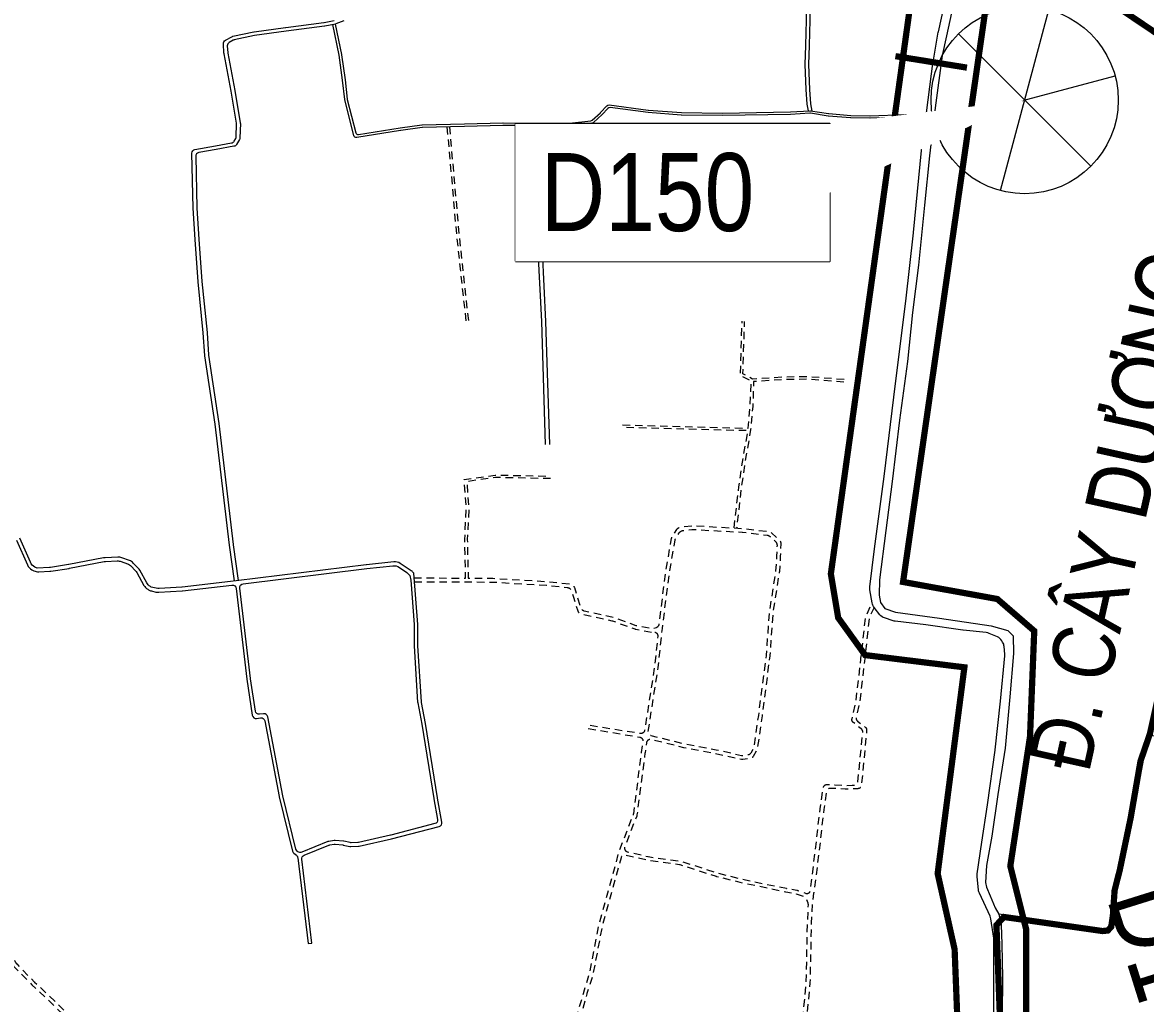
# Model space of a CAD drawing. Header units: metres. Extents: x 556238 to 587446, y 1177111 to 1219372.
# Drawn here: x 577325 to 578225, y 1195469 to 1196255 of the extents above; entities that cross this region are included whole.
import ezdxf
from ezdxf.enums import TextEntityAlignment as Align

# ---------------------------------------------------------------- set-up
doc = ezdxf.new("R2010")
doc.units = ezdxf.units.M
doc.header["$MEASUREMENT"] = 0
doc.set_wipeout_variables(frame=1)
for name, pattern in [('ACAD_ISO03W100', [30, 12, -18]), ('CONTINOUS', [0]), ('DASHED2', [0.375, 0.25, -0.125]), ('HIDDEN2', [4.7625, 3.175, -1.5875]), ('Xr_Nen GT$0$MON', [10, 6, -4])]:
    doc.linetypes.add(name, pattern=pattern)
for name, color, linetype, lineweight in [('CNTV- GHI CHU', 7, 'Continuous', 13), ('PHL_GHI CHU', 5, 'CONTINOUS', 40), ('Pipe _Existing_PHL', 4, 'HIDDEN2', 30), ('Pipe Existing', 1, 'ACAD_ISO03W100', 60), ('PMV_TEXT', 3, 'CONTINOUS', 25), ('Text ten duong', 150, 'Continuous', 15), ('Xr_Nen GT$0$DUONG BT-NEN BT', 38, 'Continuous', 0), ('Xr_Nen GT$0$DUONG NHUA', 38, 'Continuous', 0), ('Xr_Nen GT$0$DUONG_DA', 38, 'Xr_Nen GT$0$MON', 0)]:
    doc.layers.add(name, color=color, linetype=linetype, lineweight=lineweight)
doc.styles.add('CL_G', font='Vhelvcn.ttf')
doc.styles.add('VNI-Helve-Condense_G', font='Vhelvcn.ttf')

# ---------------------------------------------------------------- blocks, each defined once
blk = doc.blocks.new('DONG HO')
at = {"lineweight": 0, "ltscale": 5}
for points in [[(-37.5, -64.95), (37.5, 64.95)], [(37.5, -64.95), (-37.5, 64.95)], [(-75, 0), (75, 0)]]:
    blk.add_lwpolyline(points, dxfattribs=at)
blk.add_circle((0, 0), 75, dxfattribs=at)

msp = doc.modelspace()

# ---------------------------------------------------------------- linework, layer by layer
at = {"layer": 'Pipe _Existing_PHL', "color": 5, "linetype": 'DASHED2', "ltscale": 500, "const_width": 5, "flags": 128}
for points in [[(578322.46883, 1196186.59623), (578106.1083, 1196332.10746), (578046.24695, 1196360.29649), (577353.30257, 1196826.61505)], [(578106.1083, 1196332.10746), (578030.53481, 1195806.77373), (578106.0203, 1195793.1152), (578135.61462, 1195767.52436), (578132.22833, 1195682.87684), (578116.43999, 1195579.05744), (578129.23947, 1195528.02724), (578129.23947, 1195436.21847), (578174.98816, 1195298.22778), (578190.29749, 1195118.49167), (578179.54141, 1194940.49196), (578138.82411, 1194765.1787)], [(578043.25223, 1196318.83006), (577972.68488, 1195813.259), (577978.53922, 1195778.11584), (578000.13431, 1195748.17265), (578079.66271, 1195738.36748), (578058.22851, 1195573.15804), (578071.82402, 1195512.40756), (578074.76663, 1195437.48347), (578119.6254, 1195279.46236), (578131.79071, 1195143.15539), (578122.43054, 1194952.325), (578089.75798, 1194831.76146), (578062.37266, 1194657.69466)], [(578024.41002, 1196228.10402), (578081.72138, 1196218.91083)], [(578054.03541, 1196223.35188), (578081.72138, 1196218.91083)], [(578054.03541, 1196223.35188), (578081.72138, 1196218.91083)]]:
    msp.add_lwpolyline(points, dxfattribs=at)
at = {"layer": 'PMV_TEXT', "color": 7}
msp.add_lwpolyline([(577720.00067, 1196063.78903), (577971.77059, 1196063.78903), (577971.77059, 1196173.78903), (577720.00067, 1196173.78903)], close=True, dxfattribs=at)
at = {"layer": 'Xr_Nen GT$0$DUONG BT-NEN BT', "flags": 128}
for points in [[(577957.75051, 1196184.11604), (577956.72435, 1196189.90483), (577955.83296, 1196201.43788), (577955.11985, 1196221.36844), (577955.62257, 1196236.63978), (577956.34897, 1196267.06276), (577954.91958, 1196285.85549), (577952.01008, 1196289.80283), (577947.58228, 1196291.82287), (577925.75277, 1196288.31743), (577905.78342, 1196285.67262), (577898.27796, 1196285.57653), (577896.10743, 1196286.47119), (577895.09691, 1196291.37494), (577894.77611, 1196307.12184), (577894.16273, 1196334.94599), (577894.90347, 1196355.33711), (577890.21194, 1196357.77365), (577869.70442, 1196358.9404), (577853.58989, 1196358.6449)], [(577954.67688, 1196184.26758), (577953.74464, 1196189.52651), (577952.8371, 1196201.26859), (577952.11808, 1196221.36416), (577952.62374, 1196236.72494), (577953.34624, 1196266.98461), (577951.99355, 1196284.76898), (577950.0569, 1196287.39644), (577947.16233, 1196288.717), (577926.18762, 1196285.34882), (577906.00033, 1196282.67515), (577897.70239, 1196282.56892), (577893.49081, 1196284.30487), (577892.10314, 1196291.03884), (577891.77678, 1196307.05823), (577891.16152, 1196334.9674), (577891.83655, 1196353.54945), (577889.39974, 1196354.81501), (577869.64664, 1196355.93884), (577853.64489, 1196355.6454)], [(578226.81299, 1195686.2913), (578219.84754, 1195664.75743), (578211.67403, 1195620.26201), (578202.34546, 1195574.99132), (578198.43612, 1195559.44783), (578197.16821, 1195539.85971), (578195.87066, 1195531.34385), (578194.17147, 1195528.8352), (578192.17189, 1195528.42515), (578183.80313, 1195529.39486), (578143.62285, 1195535.27515), (578107.13316, 1195540.65665)], [(578404.59664, 1195608.37289), (578407.40876, 1195647.78165), (578408.86265, 1195672.07269), (578408.68315, 1195676.54115), (578374.32026, 1195679.31595), (578343.01502, 1195681.71673), (578327.44954, 1195680.7784), (578317.5216, 1195677.21425), (578279.9126, 1195677.91589), (578243.97091, 1195680.57564), (578229.17478, 1195683.84512), (578222.76257, 1195664.02161), (578214.61882, 1195619.68821), (578205.27065, 1195574.32241), (578201.41219, 1195558.98123), (578200.15355, 1195539.53627), (578198.7344, 1195530.2223), (578195.97047, 1195526.14169), (578192.30387, 1195525.38978), (578183.41318, 1195526.41997), (578143.19924, 1195532.30519), (578107.9788, 1195536.56586)]]:
    msp.add_lwpolyline(points, dxfattribs=at)
for points in [[(577744.19167, 1195916.86621), (577741.1625, 1196015.40241), (577738.32839, 1196071.86333), (577735.18125, 1196126.12537), (577734.72212, 1196170.60986, 0.410578193), (577732.72644, 1196172.58921), (577710.09364, 1196172.6369, 0.00737054), (577710.03469, 1196172.63615), (577679.21771, 1196171.79234, -0.00093919), (577679.2102, 1196171.79215), (577645.50104, 1196170.99586, 0.028279003), (577645.27571, 1196170.97776), (577628.09914, 1196168.61492, 0.005805471), (577628.05321, 1196168.60806), (577592.85557, 1196162.93057, -0.388770189), (577590.59806, 1196164.41496), (577583.33689, 1196193.14315, -0.034487622), (577583.28793, 1196193.41434), (577581.59489, 1196208.78951, 0.008021166), (577581.58684, 1196208.85317), (577578.72947, 1196228.8748, 0.015381442), (577578.70835, 1196228.99599), (577573.69051, 1196253.33967)], [(577575.65079, 1196253.73635), (577580.6796, 1196229.33948, -0.015381442), (577580.70071, 1196229.21829), (577583.57132, 1196209.10397, -0.008021166), (577583.57936, 1196209.04031), (577585.26079, 1196193.77053, 0.034487622), (577585.30976, 1196193.49935), (577592.08816, 1196166.68117, 0.388770189), (577594.34567, 1196165.19678), (577627.75765, 1196170.58623, -0.005805471), (577627.80358, 1196170.5931), (577645.1153, 1196172.97453, -0.028279003), (577645.34063, 1196172.99263), (577679.15921, 1196173.7915, 0.00093919), (577679.16673, 1196173.79169), (577710.00942, 1196174.63621, -0.00737054), (577710.06837, 1196174.63696), (577763.08643, 1196174.52525, 0.026141314), (577763.29515, 1196174.53573), (577780.42801, 1196176.29689, 0.160644102), (577781.57143, 1196176.80888), (577788.03608, 1196182.70656, 0.020924001), (577788.15487, 1196182.8244), (577793.28629, 1196188.35978, -0.24241202), (577795.0084, 1196188.98373), (577826.43964, 1196184.93693, 0.012359906), (577826.53797, 1196184.92674), (577852.93568, 1196182.84735, 0.016908188), (577853.07077, 1196182.84129), (577885.80598, 1196182.48175, 0.007108225), (577885.86284, 1196182.48193), (577940.26703, 1196183.43135, 0.010158224), (577940.34823, 1196183.43442), (577955.97675, 1196184.34316, -0.052549667), (577956.39553, 1196184.3235), (577970.86125, 1196182.10873, 0.017221632), (577970.99803, 1196182.09259), (577988.6287, 1196180.62508, 0.017318982), (577988.76704, 1196180.61838), (578003.99137, 1196180.40864, 0.011472376), (578004.08314, 1196180.40948), (578032.30677, 1196181.3161, -0.019086085), (578032.4594, 1196181.31517), (578048.99937, 1196180.58324)], [(578048.69056, 1196178.59495), (578032.44728, 1196179.31375, 0.019086085), (578032.29465, 1196179.31468), (578004.10148, 1196178.40904, -0.011472376), (578004.00971, 1196178.40819), (577988.6702, 1196178.61952, -0.017318982), (577988.53185, 1196178.62622), (577970.76346, 1196180.1052, -0.017221632), (577970.62668, 1196180.12134), (577956.3012, 1196182.31463, 0.052549667), (577955.88242, 1196182.3343), (577940.42376, 1196181.43543, -0.010158224), (577940.34256, 1196181.43237), (577885.86931, 1196180.48174, -0.007108225), (577885.81245, 1196180.48156), (577852.98116, 1196180.84216, -0.016908188), (577852.84606, 1196180.84821), (577826.33162, 1196182.9368, -0.012359906), (577826.23329, 1196182.94699), (577795.77476, 1196186.86855, 0.24241202), (577794.05264, 1196186.24461), (577789.56466, 1196181.40332, -0.020924001), (577789.44588, 1196181.28548), (577782.43208, 1196174.88681, -0.160644102), (577781.28866, 1196174.37482), (577763.39558, 1196172.53551, -0.026141314), (577763.18685, 1196172.52503), (577739.72696, 1196172.57446, 0.417858301), (577737.72285, 1196170.55383), (577738.18036, 1196126.22776), (577741.32403, 1196072.02538), (577744.16019, 1196015.52371), (577747.19025, 1195916.95839)], [(577320.29184, 1195840.33816), (577329.17346, 1195820.38435, 0.168619927), (577332.76081, 1195816.55573), (577334.18581, 1195815.80692, 0.136109156), (577338.36521, 1195814.90183), (577347.04328, 1195815.39953, 0.022976605), (577347.77423, 1195815.47526), (577362.4191, 1195817.67632, 0.01009675), (577362.73754, 1195817.73077), (577390.45493, 1195823.04886, -0.036437148), (577391.61145, 1195823.18447), (577401.11074, 1195823.60157, -0.097177199), (577404.15679, 1195823.14162), (577409.16124, 1195821.351, -0.116644015), (577412.24986, 1195819.3457), (577415.41908, 1195816.0293, -0.063871296), (577416.62676, 1195814.39068), (577422.43477, 1195803.94783, 0.135550756), (577425.42128, 1195800.9109), (577426.20603, 1195800.45708, 0.072665691), (577428.35477, 1195799.60076), (577432.07333, 1195798.71377, 0.073215862), (577434.39473, 1195798.50899), (577452.95426, 1195799.5901, 0.01404389), (577453.40191, 1195799.62882), (577492.96525, 1195804.173, -0.413206112), (577496.28678, 1195801.54518), (577504.88466, 1195728.89489, 0.007922921), (577504.89733, 1195728.80067), (577509.24422, 1195699.93929, 0.408314123), (577512.5976, 1195697.41114), (577515.87724, 1195697.83759, -0.397000379), (577519.21097, 1195695.42459), (577530.75773, 1195634.87293, 0.012819825), (577530.7904, 1195634.72263), (577541.47567, 1195591.00329, 0.168548553), (577542.54304, 1195589.35141), (577544.56228, 1195587.77398, -0.199143517), (577545.69336, 1195585.77297), (577554.07016, 1195517.07398), (577557.0481, 1195517.43709), (577548.86152, 1195584.5761, -0.33827234), (577550.70618, 1195587.71693), (577570.58319, 1195595.82657, -0.057298953), (577571.24316, 1195596.01129), (577574.89966, 1195596.59548, -0.063593521), (577575.65934, 1195596.61936), (577581.77175, 1195596.03321, -0.028165421), (577582.10558, 1195595.98211), (577587.44243, 1195594.85445, 0.063274636), (577588.19617, 1195594.79261), (577594.25559, 1195595.06261, 0.044210716), (577594.78041, 1195595.13277), (577620.73042, 1195600.96993, 0.008224514), (577620.82633, 1195600.99316), (577658.96888, 1195610.90148, 0.3933858), (577661.16476, 1195614.34964), (577657.61078, 1195633.60438, -0.005823937), (577657.59889, 1195633.67325), (577648.01486, 1195693.35449, 0.008190725), (577647.99769, 1195693.45126), (577644.72928, 1195710.26549, -0.032602371), (577644.67985, 1195710.65317), (577641.90252, 1195755.66339, -0.013765498), (577641.89689, 1195755.82845), (577641.78692, 1195772.5717, 0.016832459), (577641.7788, 1195772.77347), (577638.58888, 1195813.82893, 0.085522606), (577636.61775, 1195815.69867), (577627.79184, 1195821.58738, 0.174792602), (577622.52283, 1195822.88958), (577600.69417, 1195820.61557, 0.005119665), (577600.53141, 1195820.59693), (577496.31401, 1195807.57776, -0.002480512), (577496.2352, 1195807.56831), (577453.14331, 1195802.61884, -0.01404389), (577452.69567, 1195802.58013), (577434.66118, 1195801.5296, -0.073215862), (577432.33978, 1195801.73437), (577428.34026, 1195802.68839), (577427.64036, 1195803.09314, -0.135550756), (577424.65385, 1195806.13007), (577419.06152, 1195816.18513, 0.063871296), (577417.85383, 1195817.82375), (577413.92858, 1195821.9313, 0.116644015), (577410.83995, 1195823.9366), (577404.61324, 1195826.16455, 0.097177199), (577401.56719, 1195826.6245), (577391.26115, 1195826.17198, 0.036437148), (577390.10463, 1195826.03637), (577362.23175, 1195820.68845, -0.01009675), (577361.91331, 1195820.63399), (577347.46476, 1195818.46244, -0.022976605), (577346.7338, 1195818.38671), (577336.80893, 1195817.81751), (577335.07812, 1195818.72701, -0.168619927), (577331.49077, 1195822.55563), (577322.92643, 1195841.7966, 0.043429452)]]:
    msp.add_lwpolyline(points, format="xyb", dxfattribs=at)
msp.add_lwpolyline([(577635.39107, 1195811.90557), (577636.15041, 1195808.16882), (577638.77952, 1195772.65274, -0.016832459), (577638.78765, 1195772.45097), (577638.89749, 1195755.72614, 0.013765498), (577638.90312, 1195755.56108), (577641.69761, 1195710.27296, 0.032602371), (577641.74703, 1195709.88528), (577645.04344, 1195692.92707, -0.008190725), (577645.06061, 1195692.8303), (577654.64238, 1195633.16308, 0.005823937), (577654.65427, 1195633.09421), (577657.70774, 1195616.55118, -0.3933858), (577655.51185, 1195613.10301), (577620.11982, 1195603.9092, -0.008224514), (577620.02391, 1195603.88596), (577594.38135, 1195598.11796, -0.044210716), (577593.85653, 1195598.0478), (577588.44342, 1195597.80661, -0.063274636), (577587.68969, 1195597.86844), (577582.5603, 1195598.95226, 0.028165421), (577582.22647, 1195599.00337), (577575.56435, 1195599.64223, 0.063593521), (577574.80467, 1195599.61835), (577570.42925, 1195598.9193, 0.057298953), (577569.76928, 1195598.73458), (577548.80468, 1195590.18121, -0.268847386), (577545.82454, 1195590.5948), (577545.21014, 1195591.07477, -0.168548553), (577544.14278, 1195592.72664), (577533.72289, 1195635.36015, -0.012819825), (577533.69022, 1195635.51045), (577521.6282, 1195698.76416, 0.397000379), (577518.29446, 1195701.17716), (577515.12627, 1195700.7652, -0.408314123), (577511.77289, 1195703.29335), (577507.87095, 1195729.20046, -0.007922921), (577507.85828, 1195729.29468), (577499.26346, 1195801.91917, -0.412316548), (577501.87079, 1195805.24861), (577600.87281, 1195817.61626, -0.005119665), (577601.03557, 1195817.6349), (577621.75769, 1195819.79363, -0.174792601), (577627.0267, 1195818.49143), (577633.13963, 1195814.41284)], format="xyb", close=True, dxfattribs=at)
at = {"layer": 'Xr_Nen GT$0$DUONG NHUA', "flags": 128}
msp.add_lwpolyline([(578075.11176, 1196289.98435), (578065.29528, 1196244.43969), (578061.98775, 1196228.64285), (578056.25415, 1196186.57972), (578051.78307, 1196148.15635), (578047.60439, 1196108.78846), (578042.84143, 1196060.6883), (578037.98056, 1196022.67578), (578034.09377, 1195983.49617), (578027.58428, 1195936.45256), (578021.75515, 1195887.18654), (578016.60952, 1195848.10976), (578011.75393, 1195808.45085), (578011.36546, 1195796.13404), (578012.53087, 1195790.21805), (578016.02709, 1195785.46596), (578024.38734, 1195782.62883), (578059.83693, 1195777.68272), (578101.17107, 1195771.74326), (578114.47691, 1195767.76694), (578118.65294, 1195763.49969), (578119.04167, 1195749.45075), (578115.93313, 1195714.74621), (578112.24163, 1195673.63793), (578106.41144, 1195636.50964), (578101.649, 1195603.18714), (578097.37427, 1195579.46817), (578096.69445, 1195565.89056), (578097.47719, 1195562.15708), (578100.39097, 1195555.27122), (578104.40427, 1195545.72089), (578107.13316, 1195540.65665), (578107.9788, 1195536.56586), (578109.20467, 1195531.95327), (578109.54135, 1195516.47559), (578110.12739, 1195489.935), (578109.83397, 1195459.31627)], dxfattribs=at)
for points in [[(578048.99937, 1196180.58324), (578049.31355, 1196182.60606, 0.006391509), (578049.34236, 1196182.80854), (578054.7275, 1196224.47846, -0.01160723), (578054.78363, 1196224.84557), (578058.74724, 1196247.2699, -0.010512269), (578058.81273, 1196247.59982), (578067.99089, 1196289.23042, -0.004637211)], [(577494.92678, 1195807.40161), (577494.90191, 1195807.59769, 0.002639584), (577494.89776, 1195807.62909), (577490.95682, 1195836.27366, -0.004860962), (577490.94943, 1195836.33152), (577479.53114, 1195933.24491, 0.00813203), (577479.51815, 1195933.34162), (577471.25749, 1195988.07076, -0.020419395), (577471.23086, 1195988.31424), (577470.00541, 1196006.2706, 0.008047681), (577469.99729, 1196006.36683), (577465.87639, 1196047.30234, -0.00687694), (577465.86926, 1196047.38455), (577463.40519, 1196081.16115, -0.002646783), (577463.40305, 1196081.19283), (577461.84161, 1196106.2497, -0.010097625), (577461.83651, 1196106.37075), (577460.87674, 1196150.29632, -0.367143602), (577463.32365, 1196153.31056), (577479.63237, 1196156.36565, -0.004082119), (577479.68059, 1196156.37427), (577492.61635, 1196158.57952, 0.221669552), (577494.70156, 1196160.02188), (577495.91515, 1196162.09611, 0.125273233), (577496.32435, 1196163.51847), (577496.64238, 1196173.8149, 0.048603098), (577496.60386, 1196174.39549), (577492.38745, 1196199.9725, 0.006599639), (577492.37354, 1196200.05046), (577486.61144, 1196230.04701, -0.033304465), (577486.56239, 1196230.44319), (577486.13196, 1196238.03824, -0.288374438), (577487.67736, 1196240.83441), (577492.85556, 1196243.69278, -0.073941294), (577493.68246, 1196244.00098), (577510.39853, 1196247.54904, -0.018265658), (577510.61438, 1196247.58668), (577535.96063, 1196251.05766, -0.002242444), (577535.9873, 1196251.06119), (577566.60378, 1196254.97446, 0.018136199), (577566.81845, 1196255.00985), (577574.94512, 1196256.65436, 0.040013622)], [(577582.59866, 1196256.286), (577576.2366, 1196253.89397, -0.040013622), (577575.77582, 1196253.76165), (577567.30677, 1196252.04786, -0.018136199), (577567.09211, 1196252.01247), (577536.381, 1196248.08711, 0.002242444), (577536.35433, 1196248.08358), (577511.13003, 1196244.62929, 0.018265658), (577510.91417, 1196244.59166), (577494.74172, 1196241.15898, 0.073941294), (577493.91481, 1196240.85078), (577490.77934, 1196239.11999, 0.288374438), (577489.23393, 1196236.32382), (577489.54626, 1196230.81266, 0.033304465), (577489.59532, 1196230.41648), (577495.32714, 1196200.5775, -0.006599639), (577495.34106, 1196200.49954), (577499.61145, 1196174.59504, -0.048603098), (577499.64997, 1196174.01445), (577499.29934, 1196162.6626, -0.125273233), (577498.89014, 1196161.24024), (577496.58458, 1196157.29961, -0.221669552), (577494.49936, 1196155.85725), (577480.20889, 1196153.42105, 0.004082119), (577480.16067, 1196153.41243), (577466.37855, 1196150.83064, 0.367143602), (577463.93165, 1196147.8164), (577464.83448, 1196106.49686, 0.010097625), (577464.83957, 1196106.37581), (577466.39626, 1196081.39527, 0.002646783), (577466.3984, 1196081.36358), (577468.8583, 1196047.64398, 0.00687694), (577468.86544, 1196047.56177), (577472.98704, 1196006.61927, -0.008047681), (577472.99516, 1196006.52304), (577474.21555, 1195988.64078, 0.020419395), (577474.24219, 1195988.39731), (577482.49183, 1195933.74111, -0.00813203), (577482.50482, 1195933.6444), (577493.92541, 1195836.71151, 0.004860962), (577493.9328, 1195836.65365), (577497.87192, 1195808.02229, -0.002639584), (577497.87607, 1195807.99089), (577497.90294, 1195807.7791)], [(578103.26377, 1195451.29668), (578103.30699, 1195489.96845, 0.001091809), (578103.30696, 1195490.00338), (578103.20915, 1195520.10447, 0.035142866), (578103.12666, 1195521.22462), (578100.88097, 1195536.73765, 0.072937294), (578100.21847, 1195538.96276), (578091.699, 1195557.29671, -0.082562113), (578090.99845, 1195559.82557), (578089.83011, 1195570.85921, -0.063006793), (578089.87098, 1195572.86704), (578093.61884, 1195598.31946, -0.001262286), (578093.62483, 1195598.3594), (578098.16219, 1195628.12971, 0.003073633), (578098.17641, 1195628.22703), (578104.28852, 1195671.93025, 0.007760467), (578104.31909, 1195672.17668), (578108.53804, 1195711.12082, 0.003711802), (578108.54996, 1195711.239), (578111.94845, 1195747.65078, 0.042013801), (578111.96064, 1195748.9928), (578111.51526, 1195754.9288, 0.12340326), (578110.29001, 1195758.62046), (578109.62803, 1195759.66235, 0.149249371), (578106.08035, 1195762.70221), (578099.4738, 1195765.59055, 0.075744417), (578097.14539, 1195766.21233), (578078.78159, 1195768.23592, -0.007548902), (578078.54192, 1195768.266), (578048.881, 1195772.44427, 0.006161681), (578048.68544, 1195772.46936), (578024.16841, 1195775.30878, -0.051536189), (578022.56265, 1195775.66497), (578015.73991, 1195777.93552, -0.144065097), (578012.03144, 1195780.51324), (578007.34738, 1195786.33877, -0.128488803), (578005.69201, 1195790.02939), (578003.93373, 1195800.52037, -0.072490768), (578003.88452, 1195802.82742), (578007.66282, 1195833.29, -0.002022589), (578007.67104, 1195833.3542), (578015.33751, 1195891.32189, 0.00201879), (578015.34572, 1195891.38597), (578024.57634, 1195965.79868, 0.000335315), (578024.57765, 1195965.80933), (578032.66395, 1196031.72059, 0.002474681), (578032.67321, 1196031.79924), (578038.84052, 1196086.54739, 0.003722688), (578038.85297, 1196086.66586), (578046.33856, 1196163.36778, -0.014201308), (578046.39552, 1196163.81854), (578048.69056, 1196178.59495)]]:
    msp.add_lwpolyline(points, format="xyb", dxfattribs=at)
at = {"layer": 'Xr_Nen GT$0$DUONG_DA', "flags": 128}
for points in [[(577665.13684, 1196171.3932), (577668.10045, 1196138.60791), (577672.84192, 1196084.31673), (577678.88653, 1196028.90079), (577680.6891, 1196012.8946)], [(577667.12872, 1196171.57326), (577670.0926, 1196138.78494), (577674.83246, 1196084.51219), (577680.87435, 1196029.12114), (577682.67654, 1196013.11842)], [(577805.90063, 1195932.5861), (577906.53196, 1195929.96936), (577908.12591, 1195947.53495), (577908.81346, 1195967.62964), (577900.21959, 1195972.26293), (577901.60156, 1196015.66461)], [(577983.24071, 1195968.87579), (577954.6078, 1195971.17387), (577935.39445, 1195970.98803), (577910.05382, 1195969.23307), (577902.25796, 1195973.43612), (577903.60055, 1196015.60096)], [(577983.08071, 1195966.8822), (577954.53732, 1195969.1731), (577935.47328, 1195968.9887), (577910.80267, 1195967.28014), (577910.12282, 1195947.41029), (577908.43521, 1195928.81264), (577904.84392, 1195908.55004), (577900.90921, 1195882.63009), (577897.18567, 1195849.8762)], [(577895.19847, 1195850.10211), (577898.92624, 1195882.89322), (577902.87029, 1195908.87469), (577906.25573, 1195927.97586), (577805.84864, 1195930.58677)]]:
    msp.add_lwpolyline(points, dxfattribs=at)
for points in [[(577638.88038, 1195810.07713, -0.050343179), (577643.07716, 1195810.02371), (577680.138, 1195809.83969), (577679.48242, 1195840.89432), (577680.64574, 1195865.61099), (577678.98966, 1195888.90606), (577703.86262, 1195892.46052), (577748.20146, 1195891.59082)], [(577748.16224, 1195889.59121), (577703.98527, 1195890.45773), (577681.11672, 1195887.1897), (577682.64908, 1195865.63497), (577681.48341, 1195840.86838), (577682.13865, 1195809.82976), (577701.37455, 1195809.73424, -0.013897699), (577701.81895, 1195809.71968), (577745.27795, 1195807.0849, -0.011907574), (577745.65758, 1195807.0528), (577763.87709, 1195805.07408, -0.302115476), (577767.2793, 1195802.23755), (577769.28287, 1195795.49958, 0.00533924), (577769.3081, 1195795.41797), (577772.23772, 1195786.2844, 0.267028028), (577775.18674, 1195783.59962), (577798.19767, 1195778.53479, -0.0319195), (577798.68793, 1195778.39357), (577816.56196, 1195771.98455, 0.039285241), (577817.16752, 1195771.81972), (577828.77404, 1195769.62093, 0.118413633), (577830.64026, 1195769.71152), (577832.98322, 1195770.396, 0.298429046), (577835.11798, 1195772.89714), (577840.61968, 1195816.1557, -0.012406855), (577840.6496, 1195816.35191), (577845.17, 1195841.75146, -0.099254494), (577845.74452, 1195843.21534), (577849.41771, 1195848.92277, -0.223022936), (577852.29762, 1195850.72866), (577861.34427, 1195851.83069, -0.044155963), (577862.04901, 1195851.85393), (577902.03899, 1195849.64064, -0.015846642), (577902.29151, 1195849.61862), (577922.97348, 1195847.15268, -0.156701314), (577925.1983, 1195846.13356), (577931.33457, 1195840.52586, -0.221848936), (577932.6325, 1195837.40167), (577932.19911, 1195827.29994, -0.004976137), (577932.19491, 1195827.22044), (577931.43243, 1195815.09137, -0.023529677), (577931.39119, 1195814.71737), (577926.38742, 1195783.08442, 0.020921776), (577926.34901, 1195782.75203), (577923.7922, 1195747.88886, -0.013586254), (577923.77042, 1195747.67261), (577917.58796, 1195699.46454, -0.00408501), (577917.57912, 1195699.39978), (577913.80626, 1195673.36037, -0.09453322), (577913.31708, 1195671.94329), (577910.47423, 1195666.98852, -0.221881375), (577908.39892, 1195665.52812), (577902.26669, 1195664.43428, -0.099920204), (577901.0798, 1195664.46118), (577880.34313, 1195669.13839, 0.009012391), (577880.23723, 1195669.16028), (577855.02684, 1195673.89881, -0.01466079), (577854.855, 1195673.93635), (577828.72275, 1195680.4542, 0.442982531), (577825.02919, 1195677.98343), (577823.81957, 1195669.8262, 0.004654837), (577823.80933, 1195669.75243), (577817.39618, 1195620.15715, -0.06066854), (577817.15711, 1195619.22003), (577807.57924, 1195594.59718, 0.455505925), (577809.68516, 1195590.59004), (577826.08996, 1195586.71301, 0.02359961), (577826.36817, 1195586.66098), (577852.22123, 1195583.07845, -0.04364416), (577852.7308, 1195582.96186), (577881.97562, 1195573.52419, 0.018064738), (577882.18412, 1195573.46512), (577904.205, 1195568.07834, 0.008915047), (577904.30934, 1195568.05477), (577937.02645, 1195561.27775, 0.006774032), (577937.10626, 1195561.26235), (577945.49481, 1195559.76052, -0.04193547), (577945.98015, 1195559.63091), (577952.41058, 1195557.32144, 0.342125741), (577955.90564, 1195558.45832), (577955.92362, 1195558.48477, 0.119779811), (577956.42094, 1195559.81165), (577961.26761, 1195599.94666, 0.002523189), (577961.27109, 1195599.97674), (577964.01559, 1195624.80682, -0.010462444), (577964.03199, 1195624.93128), (577966.6331, 1195641.91948, -0.380635016), (577969.70635, 1195644.4635), (577975.83878, 1195644.24298, -0.006724584), (577975.91938, 1195644.239), (577984.326, 1195643.71001, 0.024875818), (577984.6243, 1195643.70611), (577989.82309, 1195643.89981), (577989.82309, 1195643.89981), (577991.58615, 1195643.98995, 0.372052101), (577994.41946, 1195646.70152), (577998.21052, 1195686.49549, 0.256491773), (577997.06685, 1195689.14729), (577990.71949, 1195694.08837, -0.292722093), (577989.64112, 1195697.1388), (577992.70633, 1195710.2459, 0.028570248), (577992.76516, 1195710.58337), (577997.16364, 1195748.50258, 0.001138601), (577997.16519, 1195748.51616), (578000.50321, 1195778.48505, -0.084919774), (578000.78316, 1195779.45729), (578005.74649, 1195789.73764)], [(577639.13771, 1195806.76526), (577701.27625, 1195806.73469, -0.013897699), (577701.72065, 1195806.72013), (577745.02507, 1195804.09473, -0.011907574), (577745.40471, 1195804.06262), (577761.57008, 1195802.30699, -0.302115476), (577764.97229, 1195799.47046), (577766.41644, 1195794.61381, 0.00533924), (577766.44166, 1195794.53219), (577769.90799, 1195783.72538, 0.267028028), (577772.85701, 1195781.0406), (577797.36556, 1195775.64613, -0.0319195), (577797.85582, 1195775.50491), (577815.77161, 1195769.08092, 0.039285241), (577816.37717, 1195768.91609), (577828.92363, 1195766.53923, 0.118413633), (577830.78985, 1195766.62983), (577830.204, 1195766.45867, -0.533872888), (577834.02828, 1195763.26021), (577831.39115, 1195738.5872, -0.01200943), (577831.36615, 1195738.39671), (577823.4847, 1195687.79545, -0.414753952), (577820.05327, 1195685.29375), (577778.54341, 1195691.83761)], [(578007.40329, 1195786.26923), (578003.70791, 1195778.61513, 0.084919774), (578003.42796, 1195777.64289), (578000.14599, 1195748.17727, -0.001138601), (578000.14445, 1195748.1637), (577995.72541, 1195710.06728, -0.028570248), (577995.66658, 1195709.72981), (577992.99973, 1195698.32612, 0.292722093), (577994.0781, 1195695.27569), (578000.20956, 1195690.50268, -0.256491773), (578001.35323, 1195687.85087), (577997.16021, 1195643.83773, -0.368251996), (577994.36695, 1195641.12847), (577991.99712, 1195640.97552, -0.006952202), (577991.9138, 1195640.97131), (577984.58495, 1195640.70265, -0.024875818), (577984.28665, 1195640.70656), (577975.77125, 1195641.24238, 0.006724584), (577975.69065, 1195641.24637), (577972.26757, 1195641.36946, 0.380635016), (577969.19433, 1195638.82544), (577967.00693, 1195624.53929, 0.010462444), (577966.99054, 1195624.41483), (577964.25127, 1195599.6321, -0.002523189), (577964.24779, 1195599.60203), (577959.31189, 1195558.72811, -0.119779811), (577958.81456, 1195557.40122), (577957.69493, 1195548.89069, 0.021686895), (577957.67222, 1195548.63156), (577957.00354, 1195533.46946, 0.005649999), (577957.00132, 1195533.4017), (577955.97425, 1195485.57849, -0.018017921), (577955.96182, 1195485.36271), (577952.85413, 1195452.23552, -0.015898546), (577952.83029, 1195452.04628), (577948.37263, 1195423.91016, 0.002604428), (577948.3679, 1195423.87926), (577945.52282, 1195404.62578, 0.019347542), (577945.4978, 1195404.39505), (577943.76571, 1195379.45106, -0.054463371), (577943.65024, 1195378.80975), (577942.28452, 1195374.18196, 0.422436834), (577944.39358, 1195370.43287), (577965.41903, 1195364.86278, 0.000132102), (577965.42057, 1195364.86238), (577984.35354, 1195359.85734, 0.036854934), (577984.78768, 1195359.7762), (578003.71968, 1195357.66433, -0.014483774), (578003.89175, 1195357.64008), (578012.73204, 1195356.13148, 0.052286932), (578013.35647, 1195356.09112), (578028.35535, 1195356.69043, 0.022528123), (578028.62457, 1195356.71337), (578057.36015, 1195360.47115, 0.003141955), (578057.3975, 1195360.47627), (578083.4821, 1195364.22138, -0.006072081), (578083.55435, 1195364.23086), (578101.87294, 1195366.40835, -0.011185205), (578102.00653, 1195366.42121), (578115.55112, 1195367.41954, 0.050098489), (578116.14177, 1195367.52317), (578126.87013, 1195370.53627)], [(577778.37754, 1195689.40367), (577819.67791, 1195682.35364, -0.40782643), (577822.14066, 1195678.95637), (577820.84792, 1195670.23862, 0.004654837), (577820.83769, 1195670.16485), (577814.46781, 1195620.90421, -0.06066854), (577814.22874, 1195619.96709), (577802.95383, 1195590.98152, 0.025249542), (577802.82665, 1195590.59834), (577786.78996, 1195532.65277, 0.020350295), (577786.71598, 1195532.33582), (577779.2635, 1195493.29208, -0.028241708), (577779.15395, 1195492.85406), (577774.45239, 1195477.73788, 0.006528192), (577774.42267, 1195477.63775), (577761.05002, 1195430.31999, -0.01802955), (577760.96164, 1195430.04549), (577738.38533, 1195367.72215, 0.02943491), (577738.25137, 1195367.27107), (577724.65918, 1195309.17736, 0.052218984), (577724.55489, 1195308.35068), (577723.83814, 1195274.46565, -0.010626225), (577723.83093, 1195274.2958), (577720.23687, 1195217.90831)], [(577234.92851, 1195629.63144), (577251.66576, 1195626.14975, 0.017860184), (577252.22893, 1195626.05344), (577264.49542, 1195624.40404, -0.036293644), (577265.63071, 1195624.16654), (577270.56514, 1195622.75418, -0.163613039), (577274.76461, 1195619.86186), (577282.52983, 1195609.50429, -0.091261108), (577283.81898, 1195606.91079), (577294.14812, 1195570.8929, 0.003633906), (577294.18098, 1195570.78135), (577310.81996, 1195515.79026, 0.019263458), (577311.021, 1195515.20777), (577316.28281, 1195501.67624, 0.10097771), (577318.01467, 1195498.98697), (577332.48509, 1195484.16534, 0.011538406), (577332.74902, 1195483.9072), (577348.98719, 1195468.74225, -0.008399886), (577349.18052, 1195468.55552), (577390.22617, 1195427.5561, 0.012143966), (577390.50766, 1195427.28827), (577506.56848, 1195322.10736, 0.000440018), (577506.57892, 1195322.09792), (577647.09484, 1195195.20414, -0.005448944), (577647.22296, 1195195.08588), (577710.76578, 1195135.13784, 0.015758174), (577711.1432, 1195134.80361), (577732.36672, 1195117.17012, 0.035213249), (577733.2808, 1195116.51358), (577778.38463, 1195088.7064, 0.012389342), (577778.72711, 1195088.50679), (577808.17205, 1195072.30914), (577775.94992, 1195019.64741), (577663.36236, 1195087.81369), (577630.5407, 1195033.66805), (577568.0868, 1195072.2951)], [(577235.53949, 1195632.56856), (577252.1718, 1195629.1087, 0.017860184), (577252.73496, 1195629.01239), (577265.11132, 1195627.34822, -0.036293644), (577266.24661, 1195627.11072), (577272.36041, 1195625.36079, -0.163613039), (577276.55987, 1195622.46848), (577285.26138, 1195610.86206, -0.091261108), (577286.55053, 1195608.26856), (577297.02587, 1195571.74085, 0.003633906), (577297.05873, 1195571.62931), (577313.65791, 1195516.76975, 0.019263458), (577313.85895, 1195516.18727), (577318.85702, 1195503.334, 0.10097771), (577320.58887, 1195500.64472), (577334.58332, 1195486.31062, 0.011538406), (577334.84725, 1195486.05248), (577351.07165, 1195470.90038, -0.008399886), (577351.26498, 1195470.71366), (577392.29474, 1195429.73012, 0.012143966), (577392.57622, 1195429.46229), (577508.44944, 1195324.4514), (577525.13465, 1195326.84613), (577558.58063, 1195329.49453)], [(578127.68131, 1195367.64802), (578116.66283, 1195364.55344, -0.050098489), (578116.07217, 1195364.4498), (578102.29399, 1195363.43426, 0.011185205), (578102.1604, 1195363.4214), (578083.94464, 1195361.25613, 0.006072081), (578083.87239, 1195361.24665), (578057.8052, 1195357.50404, -0.003141955), (578057.76784, 1195357.49892), (578028.87948, 1195353.72116, -0.022528124), (578028.61025, 1195353.69822), (578013.16191, 1195353.08096, -0.052286932), (578012.53749, 1195353.12131), (578003.47277, 1195354.6682, 0.014483774), (578003.30071, 1195354.69246), (577984.23503, 1195356.81924, -0.036854939), (577983.80089, 1195356.90038), (577964.65231, 1195361.96242, -0.000132097), (577964.65077, 1195361.96282), (577940.64302, 1195368.32298, -0.422436834), (577938.53396, 1195372.07207), (577940.68015, 1195379.34453, 0.054463371), (577940.79562, 1195379.98584), (577942.51305, 1195404.71872, -0.019347542), (577942.53807, 1195404.94945), (577945.40241, 1195424.33327, -0.002604428), (577945.40714, 1195424.36416), (577949.85232, 1195452.42148, 0.015898546), (577949.87616, 1195452.61072), (577952.96484, 1195485.53524, 0.018017921), (577952.97726, 1195485.75103), (577954.00274, 1195533.50001, -0.005649999), (577954.00496, 1195533.56777), (577954.65291, 1195548.2599, 0.104594674), (577954.44977, 1195549.48472), (577953.16436, 1195552.77158, 0.216596654), (577951.38443, 1195554.50237), (577945.20334, 1195556.72228, 0.04193547), (577944.71801, 1195556.8519), (577936.53756, 1195558.31646, -0.006774032), (577936.45775, 1195558.33187), (577903.64846, 1195565.12799, -0.008915047), (577903.54411, 1195565.15155), (577881.36596, 1195570.57681, -0.018064738), (577881.15746, 1195570.63587), (577852.05913, 1195580.02627, 0.04364416), (577851.54957, 1195580.14286), (577825.81605, 1195583.70882, -0.02359961), (577825.53784, 1195583.76085), (577808.17737, 1195587.86374, 0.40315022), (577804.59605, 1195585.74435), (577789.71385, 1195531.97032, 0.020350295), (577789.63988, 1195531.65336), (577782.1785, 1195492.56303, -0.028241708), (577782.06895, 1195492.12501), (577777.32866, 1195476.8843, 0.006528192), (577777.29894, 1195476.78417), (577763.90751, 1195429.39997, -0.01802955), (577763.81913, 1195429.12547), (577741.26617, 1195366.86658, 0.02943491), (577741.13221, 1195366.4155), (577727.65186, 1195308.79982, 0.052218984), (577727.54757, 1195307.97314), (577726.83612, 1195274.33846, -0.010626225), (577726.82891, 1195274.16861), (577723.23079, 1195217.71748)]]:
    msp.add_lwpolyline(points, format="xyb", dxfattribs=at)
msp.add_lwpolyline([(577826.38805, 1195686.94269), (577834.3415, 1195738.00622, 0.01200943), (577834.3665, 1195738.19671), (577837.71965, 1195769.56883, -0.005005975), (577837.72896, 1195769.64838), (577843.58632, 1195815.70334, -0.012406855), (577843.61624, 1195815.89955), (577848.01821, 1195840.63366, -0.099254494), (577848.59272, 1195842.09754), (577851.17832, 1195846.11506, -0.223022936), (577854.05824, 1195847.92096), (577861.44353, 1195848.82061, -0.044155963), (577862.14827, 1195848.84385), (577901.77825, 1195846.65048, -0.015846642), (577902.03077, 1195846.62846), (577921.6612, 1195844.2879, -0.156701314), (577923.88602, 1195843.26877), (577928.27732, 1195839.25574, -0.221848936), (577929.57525, 1195836.13155), (577929.20315, 1195827.45836, -0.004976137), (577929.19894, 1195827.37886), (577928.4472, 1195815.42057, -0.023529677), (577928.40596, 1195815.04657), (577923.40464, 1195783.4291, 0.020921776), (577923.36623, 1195783.09671), (577920.8062, 1195748.1896, -0.013586254), (577920.78442, 1195747.97335), (577914.61545, 1195699.87046, -0.00408501), (577914.6066, 1195699.8057), (577910.91932, 1195674.35695, -0.09453322), (577910.43014, 1195672.93987), (577908.56895, 1195669.69602, -0.221881375), (577906.49365, 1195668.23562), (577902.33604, 1195667.49401, -0.099920204), (577901.14915, 1195667.52091), (577880.95045, 1195672.07677, 0.009012391), (577880.84455, 1195672.09866), (577855.66748, 1195676.83093, -0.01466079), (577855.49564, 1195676.86847), (577828.6263, 1195683.57016, -0.38811632)], format="xyb", close=True, dxfattribs=at)

# ---------------------------------------------------------------- block references
at = {"layer": 'PHL_GHI CHU', "color": 5, "linetype": 'DASHED2', "rotation": 15.00000000001226}
msp.add_blockref('DONG HO', (578127.91413, 1196192.88896), dxfattribs=at)

# ---------------------------------------------------------------- texts
at = {"layer": 'Text ten duong', "color": 5, "linetype": 'Continuous', "lineweight": 13, "style": 'CL_G'}
msp.add_text('Ñ. CAÂY DÖÔNG', height=50, rotation=77.43312727, dxfattribs=at).set_placement((578200.93458, 1195864.70343, -1.937), align=Align.MIDDLE_CENTER)

# ---------------------------------------------------------------- next in the draw order: wipeouts: each hides what was drawn before it
at = {"color": 7}
for points in [[(577720.00067, 1196173.78903), (577720.00067, 1196063.78903), (577971.77059, 1196063.78903), (577971.77059, 1196173.78903)], [(578265.20776, 1195611.38709), (578160.24693, 1195578.47473), (578243.66532, 1195312.44515), (578348.62615, 1195345.35752)]]:
    msp.add_wipeout(points, dxfattribs=at).dxf.layer = 'PMV_TEXT'

# ---------------------------------------------------------------- next in the draw order: texts
at = {"layer": 'CNTV- GHI CHU', "color": 7, "style": 'VNI-Helve-Condense_G'}
msp.add_text('D150', height=62.5, dxfattribs=at).set_placement((577740.24102, 1196087.94404))
at = {"layer": 'PMV_TEXT', "color": 7, "style": 'VNI-Helve-Condense_G'}
msp.add_text('D160', height=62.5, rotation=287.40976131, dxfattribs=at).set_placement((578193.39536, 1195553.49217))

# ---------------------------------------------------------------- next in the draw order: wipeouts: each hides what was drawn before it
at = {"color": 7}
msp.add_wipeout([(577971.77059, 1196173.78903), (578127.91413, 1196192.88896), (577971.77059, 1196118.78903)], dxfattribs=at).dxf.layer = 'PMV_TEXT'

# ---------------------------------------------------------------- next in the draw order: linework, layer by layer
at = {"layer": 'Pipe Existing', "color": 1, "linetype": 'DASHED2', "ltscale": 500, "const_width": 5, "flags": 128}
msp.add_lwpolyline([(578337.27914, 1196261.20818), (578326.15579, 1196215.07758), (578316.19329, 1196137.17525), (578314.49531, 1196115.48656), (578298.29861, 1196042.27958), (578293.40491, 1196019.23523), (578286.25568, 1195982.40686), (578283.64908, 1195953.08329), (578274.8227, 1195903.9174), (578267.91264, 1195875.19572), (578264.33929, 1195848.05787), (578250.16009, 1195785.83629), (578240.1509, 1195738.3981), (578228.23523, 1195685.00796), (578220.72759, 1195663.19067), (578212.86224, 1195617.7857), (578204.16494, 1195576.09874), (578199.99606, 1195559.67314), (578198.61346, 1195539.54292), (578197.30089, 1195530.50169), (578194.58191, 1195527.50353), (578190.36291, 1195527.03508), (578111.28272, 1195538.32155), (578105.33759, 1195531.77393), (578108.16756, 1195456.33662), (578115.96424, 1195412.66108), (578133.36555, 1195361.36098), (578140.18973, 1195338.95474), (578145.7139, 1195315.08731), (578160.55197, 1195264.52272), (578169.44813, 1195131.68401), (578165.9291, 1195024.2104), (578159.61289, 1194944.96391), (578154.86404, 1194915.60124), (578126.27402, 1194835.1743), (578118.95859, 1194765.08653), (578102.21946, 1194628.47092), (578102.21946, 1194628.47092), (578099.46075, 1194624.09154), (578076.86994, 1194638.24081)], dxfattribs=at)

doc.saveas('drawing.dxf')
